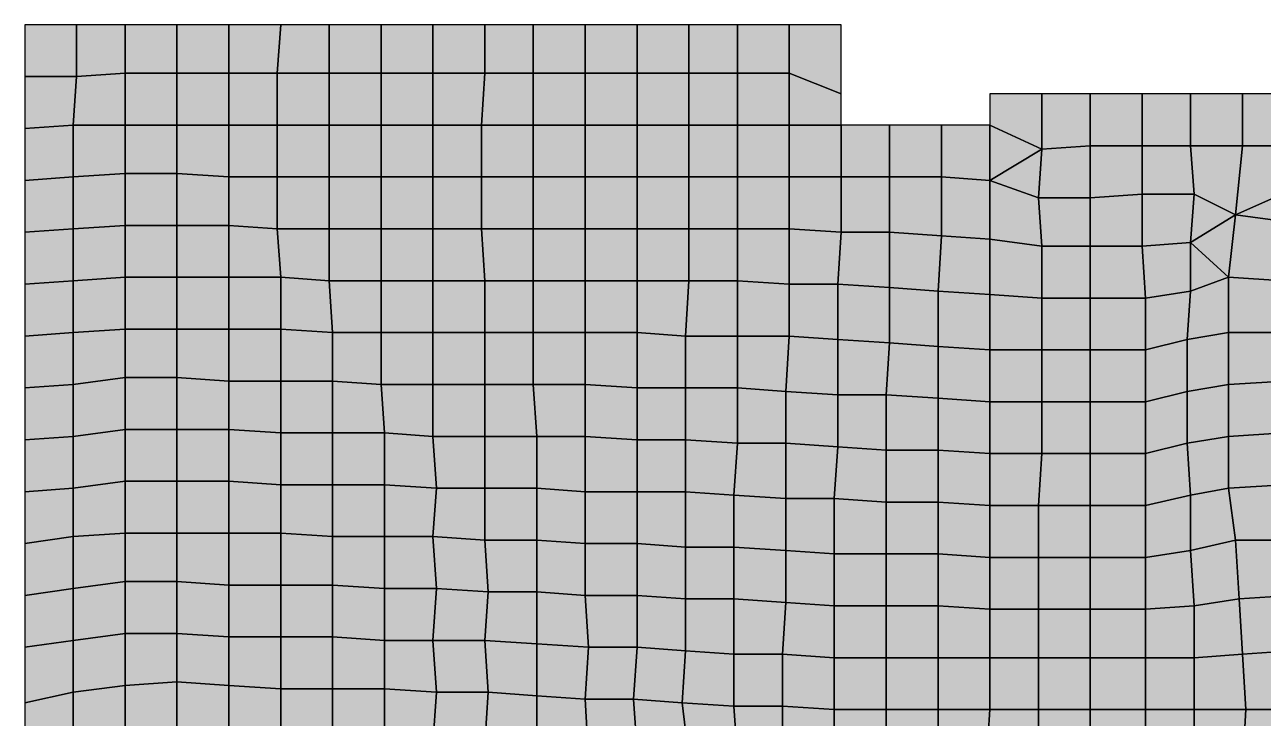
# Model space of a CAD drawing. Header units: metres. Extents: x -7480 to 79269, y -9100 to 45880.
# Drawn here: x -7480 to -320, y 40970 to 44980 of the extents above; entities that cross this region are included whole.
import ezdxf

# ---------------------------------------------------------------- set-up
doc = ezdxf.new("R2010")
doc.units = ezdxf.units.M
doc.layers.add('COLOR_1', color=1, linetype='Continuous')
doc.layers.add('COLOR_181', color=181, linetype='Continuous')

msp = doc.modelspace()

# ---------------------------------------------------------------- hatches: boundary and pattern name
at = {"layer": 'COLOR_1'}
for points in [[(-5720, 44100), (-5420, 44100), (-5420, 44400), (-5720, 44400)], [(-5420, 44100), (-5120, 44100), (-5120, 44400), (-5420, 44400)], [(-5120, 44100), (-4840, 44100), (-4840, 44400), (-5120, 44400)], [(-4840, 44100), (-4540, 44100), (-4540, 44400), (-4840, 44400)], [(-4540, 44100), (-4240, 44100), (-4240, 44400), (-4540, 44400)], [(-4240, 44100), (-3940, 44100), (-3940, 44400), (-4240, 44400)], [(-3940, 44100), (-3640, 44100), (-3640, 44400), (-3940, 44400)], [(-3640, 44100), (-3360, 44100), (-3360, 44400), (-3640, 44400)], [(-3360, 44100), (-3060, 44100), (-3060, 44400), (-3360, 44400)]]:
    msp.add_hatch(color=256, dxfattribs=at).paths.add_polyline_path(points)
at = {"layer": 'COLOR_181'}
for points in [[(-7480, 44680), (-7180, 44680), (-7180, 44980), (-7480, 44980)], [(-7180, 44680), (-6900, 44700), (-6900, 44980), (-7180, 44980)], [(-6900, 44700), (-6600, 44700), (-6600, 44980), (-6900, 44980)], [(-6600, 44700), (-6300, 44700), (-6300, 44980), (-6600, 44980)], [(-6300, 44700), (-6020, 44700), (-6000, 44980), (-6300, 44980)], [(-6020, 44700), (-5720, 44700), (-5720, 44980), (-6000, 44980)], [(-5720, 44700), (-5420, 44700), (-5420, 44980), (-5720, 44980)], [(-5420, 44700), (-5120, 44700), (-5120, 44980), (-5420, 44980)], [(-5120, 44700), (-4820, 44700), (-4820, 44980), (-5120, 44980)], [(-4820, 44700), (-4540, 44700), (-4540, 44980), (-4820, 44980)], [(-4540, 44700), (-4240, 44700), (-4240, 44980), (-4540, 44980)], [(-4240, 44700), (-3940, 44700), (-3940, 44980), (-4240, 44980)], [(-3940, 44700), (-3640, 44700), (-3640, 44980), (-3940, 44980)], [(-3640, 44700), (-3360, 44700), (-3360, 44980), (-3640, 44980)], [(-3360, 44700), (-3060, 44700), (-3060, 44980), (-3360, 44980)], [(-3060, 44700), (-2760, 44580), (-2760, 44980), (-3060, 44980)], [(-7480, 44380), (-7200, 44400), (-7180, 44680), (-7480, 44680)], [(-7200, 44400), (-6900, 44400), (-6900, 44700), (-7180, 44680)], [(-6900, 44400), (-6600, 44400), (-6600, 44700), (-6900, 44700)], [(-6600, 44400), (-6300, 44400), (-6300, 44700), (-6600, 44700)], [(-6300, 44400), (-6020, 44400), (-6020, 44700), (-6300, 44700)], [(-6020, 44400), (-5720, 44400), (-5720, 44700), (-6020, 44700)], [(-5720, 44400), (-5420, 44400), (-5420, 44700), (-5720, 44700)], [(-5420, 44400), (-5120, 44400), (-5120, 44700), (-5420, 44700)], [(-5120, 44400), (-4840, 44400), (-4820, 44700), (-5120, 44700)], [(-4840, 44400), (-4540, 44400), (-4540, 44700), (-4820, 44700)], [(-4540, 44400), (-4240, 44400), (-4240, 44700), (-4540, 44700)], [(-4240, 44400), (-3940, 44400), (-3940, 44700), (-4240, 44700)], [(-3940, 44400), (-3640, 44400), (-3640, 44700), (-3940, 44700)], [(-3640, 44400), (-3360, 44400), (-3360, 44700), (-3640, 44700)], [(-3360, 44400), (-3060, 44400), (-3060, 44700), (-3360, 44700)], [(-3060, 44400), (-2760, 44400), (-2760, 44580), (-3060, 44700)], [(-1900, 44400), (-1600, 44260), (-1600, 44580), (-1900, 44580)], [(-1600, 44260), (-1320, 44280), (-1320, 44580), (-1600, 44580)], [(-1320, 44280), (-1020, 44280), (-1020, 44580), (-1320, 44580)], [(-1020, 44280), (-740, 44280), (-740, 44580), (-1020, 44580)], [(-740, 44280), (-440, 44280), (-440, 44580), (-740, 44580)], [(-440, 44280), (-160, 44280), (-160, 44580), (-440, 44580)], [(-7480, 44080), (-7200, 44100), (-7200, 44400), (-7480, 44380)], [(-7200, 44100), (-6900, 44120), (-6900, 44400), (-7200, 44400)], [(-6900, 44120), (-6600, 44120), (-6600, 44400), (-6900, 44400)], [(-6600, 44120), (-6300, 44100), (-6300, 44400), (-6600, 44400)], [(-6300, 44100), (-6020, 44100), (-6020, 44400), (-6300, 44400)], [(-6020, 44100), (-5720, 44100), (-5720, 44400), (-6020, 44400)], [(-3060, 44100), (-2760, 44100), (-2760, 44400), (-3060, 44400)], [(-2760, 44100), (-2480, 44100), (-2480, 44400), (-2760, 44400)], [(-2480, 44100), (-2180, 44100), (-2180, 44400), (-2480, 44400)], [(-2180, 44100), (-1900, 44080), (-1900, 44400), (-2180, 44400)], [(-1900, 44080), (-1600, 44260), (-1900, 44400)], [(-1900, 44080), (-1620, 43980), (-1600, 44260)], [(-1620, 43980), (-1320, 43980), (-1320, 44280), (-1600, 44260)], [(-1320, 43980), (-1020, 44000), (-1020, 44280), (-1320, 44280)], [(-1020, 44000), (-720, 44000), (-740, 44280), (-1020, 44280)], [(-740, 44280), (-720, 44000), (-480, 43880), (-440, 44280)], [(-480, 43880), (-120, 44040), (-160, 44280), (-440, 44280)], [(-7200, 43800), (-6900, 43820), (-6900, 44120), (-7200, 44100)], [(-6900, 43820), (-6600, 43820), (-6600, 44120), (-6900, 44120)], [(-6600, 43820), (-6300, 43820), (-6300, 44100), (-6600, 44120)], [(-7480, 43780), (-7200, 43800), (-7200, 44100), (-7480, 44080)], [(-6300, 43820), (-6020, 43800), (-6020, 44100), (-6300, 44100)], [(-6020, 43800), (-5720, 43800), (-5720, 44100), (-6020, 44100)], [(-5720, 43800), (-5420, 43800), (-5420, 44100), (-5720, 44100)], [(-5420, 43800), (-5120, 43800), (-5120, 44100), (-5420, 44100)], [(-5120, 43800), (-4840, 43800), (-4840, 44100), (-5120, 44100)], [(-4840, 43800), (-4540, 43800), (-4540, 44100), (-4840, 44100)], [(-4540, 43800), (-4240, 43800), (-4240, 44100), (-4540, 44100)], [(-4240, 43800), (-3940, 43800), (-3940, 44100), (-4240, 44100)], [(-3940, 43800), (-3640, 43800), (-3640, 44100), (-3940, 44100)], [(-3640, 43800), (-3360, 43800), (-3360, 44100), (-3640, 44100)], [(-3360, 43800), (-3060, 43800), (-3060, 44100), (-3360, 44100)], [(-3060, 43800), (-2760, 43780), (-2760, 44100), (-3060, 44100)], [(-2760, 43780), (-2480, 43780), (-2480, 44100), (-2760, 44100)], [(-2480, 43780), (-2180, 43760), (-2180, 44100), (-2480, 44100)], [(-2180, 43760), (-1900, 43740), (-1900, 44080), (-2180, 44100)], [(-1900, 43740), (-1600, 43700), (-1620, 43980), (-1900, 44080)], [(-480, 43880), (-180, 43840), (-120, 44040)], [(-1620, 43980), (-1600, 43700), (-1320, 43700), (-1320, 43980)], [(-1320, 43700), (-1020, 43700), (-1020, 44000), (-1320, 43980)], [(-1020, 43700), (-740, 43720), (-720, 44000), (-1020, 44000)], [(-740, 43720), (-480, 43880), (-720, 44000)], [(-7200, 43500), (-6900, 43520), (-6900, 43820), (-7200, 43800)], [(-6900, 43520), (-6600, 43520), (-6600, 43820), (-6900, 43820)], [(-6600, 43520), (-6300, 43520), (-6300, 43820), (-6600, 43820)], [(-6300, 43520), (-6000, 43520), (-6020, 43800), (-6300, 43820)], [(-740, 43720), (-520, 43520), (-480, 43880)], [(-520, 43520), (-200, 43500), (-180, 43840), (-480, 43880)], [(-7480, 43480), (-7200, 43500), (-7200, 43800), (-7480, 43780)], [(-6020, 43800), (-6000, 43520), (-5720, 43500), (-5720, 43800)], [(-5720, 43500), (-5420, 43500), (-5420, 43800), (-5720, 43800)], [(-5420, 43500), (-5120, 43500), (-5120, 43800), (-5420, 43800)], [(-5120, 43500), (-4820, 43500), (-4840, 43800), (-5120, 43800)], [(-4840, 43800), (-4820, 43500), (-4540, 43500), (-4540, 43800)], [(-4540, 43500), (-4240, 43500), (-4240, 43800), (-4540, 43800)], [(-4240, 43500), (-3940, 43500), (-3940, 43800), (-4240, 43800)], [(-3940, 43500), (-3640, 43500), (-3640, 43800), (-3940, 43800)], [(-3640, 43500), (-3360, 43500), (-3360, 43800), (-3640, 43800)], [(-3360, 43500), (-3060, 43480), (-3060, 43800), (-3360, 43800)], [(-3060, 43480), (-2780, 43480), (-2760, 43780), (-3060, 43800)], [(-2780, 43480), (-2480, 43460), (-2480, 43780), (-2760, 43780)], [(-2480, 43460), (-2200, 43440), (-2180, 43760), (-2480, 43780)], [(-2200, 43440), (-1900, 43420), (-1900, 43740), (-2180, 43760)], [(-1900, 43420), (-1600, 43400), (-1600, 43700), (-1900, 43740)], [(-1600, 43400), (-1320, 43400), (-1320, 43700), (-1600, 43700)], [(-1320, 43400), (-1000, 43400), (-1020, 43700), (-1320, 43700)], [(-1020, 43700), (-1000, 43400), (-740, 43440), (-740, 43720)], [(-740, 43440), (-520, 43520), (-740, 43720)], [(-7480, 43180), (-7200, 43200), (-7200, 43500), (-7480, 43480)], [(-7200, 43200), (-6900, 43220), (-6900, 43520), (-7200, 43500)], [(-6900, 43220), (-6600, 43220), (-6600, 43520), (-6900, 43520)], [(-6600, 43220), (-6300, 43220), (-6300, 43520), (-6600, 43520)], [(-6300, 43220), (-6000, 43220), (-6000, 43520), (-6300, 43520)], [(-6000, 43220), (-5700, 43200), (-5720, 43500), (-6000, 43520)], [(-5720, 43500), (-5700, 43200), (-5420, 43200), (-5420, 43500)], [(-5420, 43200), (-5120, 43200), (-5120, 43500), (-5420, 43500)], [(-5120, 43200), (-4820, 43200), (-4820, 43500), (-5120, 43500)], [(-4820, 43200), (-4540, 43200), (-4540, 43500), (-4820, 43500)], [(-4540, 43200), (-4240, 43200), (-4240, 43500), (-4540, 43500)], [(-4240, 43200), (-3940, 43200), (-3940, 43500), (-4240, 43500)], [(-3940, 43200), (-3660, 43180), (-3640, 43500), (-3940, 43500)], [(-3660, 43180), (-3360, 43180), (-3360, 43500), (-3640, 43500)], [(-3360, 43180), (-3060, 43180), (-3060, 43480), (-3360, 43500)], [(-3060, 43180), (-2780, 43160), (-2780, 43480), (-3060, 43480)], [(-2780, 43160), (-2480, 43140), (-2480, 43460), (-2780, 43480)], [(-760, 43160), (-520, 43200), (-520, 43520), (-740, 43440)], [(-520, 43200), (-200, 43200), (-200, 43500), (-520, 43520)], [(-2480, 43140), (-2200, 43120), (-2200, 43440), (-2480, 43460)], [(-2200, 43120), (-1900, 43100), (-1900, 43420), (-2200, 43440)], [(-1900, 43100), (-1600, 43100), (-1600, 43400), (-1900, 43420)], [(-1600, 43100), (-1320, 43100), (-1320, 43400), (-1600, 43400)], [(-1320, 43100), (-1000, 43100), (-1000, 43400), (-1320, 43400)], [(-1000, 43100), (-760, 43160), (-740, 43440), (-1000, 43400)], [(-7480, 42880), (-7200, 42900), (-7200, 43200), (-7480, 43180)], [(-7200, 42900), (-6900, 42940), (-6900, 43220), (-7200, 43200)], [(-6900, 42940), (-6600, 42940), (-6600, 43220), (-6900, 43220)], [(-6600, 42940), (-6300, 42920), (-6300, 43220), (-6600, 43220)], [(-6300, 42920), (-6000, 42920), (-6000, 43220), (-6300, 43220)], [(-6000, 42920), (-5700, 42920), (-5700, 43200), (-6000, 43220)], [(-5700, 42920), (-5420, 42900), (-5420, 43200), (-5700, 43200)], [(-5420, 42900), (-5120, 42900), (-5120, 43200), (-5420, 43200)], [(-5120, 42900), (-4820, 42900), (-4820, 43200), (-5120, 43200)], [(-4820, 42900), (-4540, 42900), (-4540, 43200), (-4820, 43200)], [(-4540, 42900), (-4240, 42900), (-4240, 43200), (-4540, 43200)], [(-4240, 42900), (-3940, 42880), (-3940, 43200), (-4240, 43200)], [(-3940, 42880), (-3660, 42880), (-3660, 43180), (-3940, 43200)], [(-3660, 42880), (-3360, 42880), (-3360, 43180), (-3660, 43180)], [(-3360, 42880), (-3080, 42860), (-3060, 43180), (-3360, 43180)], [(-3080, 42860), (-2780, 42840), (-2780, 43160), (-3060, 43180)], [(-760, 42860), (-520, 42900), (-520, 43200), (-760, 43160)], [(-520, 42900), (-200, 42920), (-200, 43200), (-520, 43200)], [(-2780, 42840), (-2500, 42840), (-2480, 43140), (-2780, 43160)], [(-2500, 42840), (-2200, 42820), (-2200, 43120), (-2480, 43140)], [(-2200, 42820), (-1900, 42800), (-1900, 43100), (-2200, 43120)], [(-1000, 42800), (-760, 42860), (-760, 43160), (-1000, 43100)], [(-1900, 42800), (-1600, 42800), (-1600, 43100), (-1900, 43100)], [(-1600, 42800), (-1320, 42800), (-1320, 43100), (-1600, 43100)], [(-1320, 42800), (-1000, 42800), (-1000, 43100), (-1320, 43100)], [(-7480, 42580), (-7200, 42600), (-7200, 42900), (-7480, 42880)], [(-7200, 42600), (-6900, 42640), (-6900, 42940), (-7200, 42900)], [(-6900, 42640), (-6600, 42640), (-6600, 42940), (-6900, 42940)], [(-6600, 42640), (-6300, 42640), (-6300, 42920), (-6600, 42940)], [(-6300, 42640), (-6000, 42620), (-6000, 42920), (-6300, 42920)], [(-6000, 42620), (-5700, 42620), (-5700, 42920), (-6000, 42920)], [(-5700, 42620), (-5400, 42620), (-5420, 42900), (-5700, 42920)], [(-5420, 42900), (-5400, 42620), (-5120, 42600), (-5120, 42900)], [(-5120, 42600), (-4820, 42600), (-4820, 42900), (-5120, 42900)], [(-4820, 42600), (-4520, 42600), (-4540, 42900), (-4820, 42900)], [(-4540, 42900), (-4520, 42600), (-4240, 42600), (-4240, 42900)], [(-4240, 42600), (-3940, 42580), (-3940, 42880), (-4240, 42900)], [(-760, 42560), (-520, 42600), (-520, 42900), (-760, 42860)], [(-520, 42600), (-200, 42620), (-200, 42920), (-520, 42900)], [(-3940, 42580), (-3660, 42580), (-3660, 42880), (-3940, 42880)], [(-3660, 42580), (-3360, 42560), (-3360, 42880), (-3660, 42880)], [(-3360, 42560), (-3080, 42560), (-3080, 42860), (-3360, 42880)], [(-3080, 42560), (-2780, 42540), (-2780, 42840), (-3080, 42860)], [(-2780, 42540), (-2500, 42520), (-2500, 42840), (-2780, 42840)], [(-2500, 42520), (-2200, 42520), (-2200, 42820), (-2500, 42840)], [(-2200, 42520), (-1900, 42500), (-1900, 42800), (-2200, 42820)], [(-1000, 42500), (-760, 42560), (-760, 42860), (-1000, 42800)], [(-1900, 42500), (-1600, 42500), (-1600, 42800), (-1900, 42800)], [(-1600, 42500), (-1320, 42500), (-1320, 42800), (-1600, 42800)], [(-1320, 42500), (-1000, 42500), (-1000, 42800), (-1320, 42800)], [(-7200, 42300), (-6900, 42340), (-6900, 42640), (-7200, 42600)], [(-6900, 42340), (-6600, 42340), (-6600, 42640), (-6900, 42640)], [(-6600, 42340), (-6300, 42340), (-6300, 42640), (-6600, 42640)], [(-6300, 42340), (-6000, 42320), (-6000, 42620), (-6300, 42640)], [(-6000, 42320), (-5700, 42320), (-5700, 42620), (-6000, 42620)], [(-5700, 42320), (-5400, 42320), (-5400, 42620), (-5700, 42620)], [(-5400, 42320), (-5100, 42300), (-5120, 42600), (-5400, 42620)], [(-520, 42300), (-200, 42320), (-200, 42620), (-520, 42600)], [(-7480, 42280), (-7200, 42300), (-7200, 42600), (-7480, 42580)], [(-5120, 42600), (-5100, 42300), (-4820, 42300), (-4820, 42600)], [(-4820, 42300), (-4520, 42300), (-4520, 42600), (-4820, 42600)], [(-4520, 42300), (-4240, 42280), (-4240, 42600), (-4520, 42600)], [(-4240, 42280), (-3940, 42280), (-3940, 42580), (-4240, 42600)], [(-3940, 42280), (-3660, 42280), (-3660, 42580), (-3940, 42580)], [(-3660, 42280), (-3380, 42260), (-3360, 42560), (-3660, 42580)], [(-3380, 42260), (-3080, 42240), (-3080, 42560), (-3360, 42560)], [(-3080, 42240), (-2800, 42240), (-2780, 42540), (-3080, 42560)], [(-2800, 42240), (-2500, 42220), (-2500, 42520), (-2780, 42540)], [(-1000, 42200), (-740, 42260), (-760, 42560), (-1000, 42500)], [(-760, 42560), (-740, 42260), (-520, 42300), (-520, 42600)], [(-2500, 42220), (-2200, 42220), (-2200, 42520), (-2500, 42520)], [(-2200, 42220), (-1900, 42200), (-1900, 42500), (-2200, 42520)], [(-1900, 42200), (-1620, 42200), (-1600, 42500), (-1900, 42500)], [(-1620, 42200), (-1320, 42200), (-1320, 42500), (-1600, 42500)], [(-1320, 42200), (-1000, 42200), (-1000, 42500), (-1320, 42500)], [(-7200, 42020), (-6900, 42040), (-6900, 42340), (-7200, 42300)], [(-6900, 42040), (-6600, 42040), (-6600, 42340), (-6900, 42340)], [(-6600, 42040), (-6300, 42040), (-6300, 42340), (-6600, 42340)], [(-6300, 42040), (-6000, 42040), (-6000, 42320), (-6300, 42340)], [(-6000, 42040), (-5700, 42020), (-5700, 42320), (-6000, 42320)], [(-5700, 42020), (-5400, 42020), (-5400, 42320), (-5700, 42320)], [(-5400, 42020), (-5120, 42020), (-5100, 42300), (-5400, 42320)], [(-520, 42300), (-480, 42000), (-180, 42000), (-200, 42320)], [(-7480, 41980), (-7200, 42020), (-7200, 42300), (-7480, 42280)], [(-5120, 42020), (-4820, 42000), (-4820, 42300), (-5100, 42300)], [(-4820, 42000), (-4520, 42000), (-4520, 42300), (-4820, 42300)], [(-4520, 42000), (-4240, 41980), (-4240, 42280), (-4520, 42300)], [(-4240, 41980), (-3940, 41980), (-3940, 42280), (-4240, 42280)], [(-3940, 41980), (-3660, 41960), (-3660, 42280), (-3940, 42280)], [(-3660, 41960), (-3380, 41960), (-3380, 42260), (-3660, 42280)], [(-3380, 41960), (-3080, 41940), (-3080, 42240), (-3380, 42260)], [(-1000, 41900), (-740, 41940), (-740, 42260), (-1000, 42200)], [(-740, 41940), (-480, 42000), (-520, 42300), (-740, 42260)], [(-3080, 41940), (-2800, 41920), (-2800, 42240), (-3080, 42240)], [(-2800, 41920), (-2500, 41920), (-2500, 42220), (-2800, 42240)], [(-2500, 41920), (-2200, 41920), (-2200, 42220), (-2500, 42220)], [(-2200, 41920), (-1900, 41900), (-1900, 42200), (-2200, 42220)], [(-1900, 41900), (-1620, 41900), (-1620, 42200), (-1900, 42200)], [(-1620, 41900), (-1320, 41900), (-1320, 42200), (-1620, 42200)], [(-1320, 41900), (-1000, 41900), (-1000, 42200), (-1320, 42200)], [(-7200, 41720), (-6900, 41760), (-6900, 42040), (-7200, 42020)], [(-6900, 41760), (-6600, 41760), (-6600, 42040), (-6900, 42040)], [(-6600, 41760), (-6300, 41740), (-6300, 42040), (-6600, 42040)], [(-6300, 41740), (-6000, 41740), (-6000, 42040), (-6300, 42040)], [(-6000, 41740), (-5700, 41740), (-5700, 42020), (-6000, 42040)], [(-7480, 41680), (-7200, 41720), (-7200, 42020), (-7480, 41980)], [(-5700, 41740), (-5400, 41720), (-5400, 42020), (-5700, 42020)], [(-5400, 41720), (-5100, 41720), (-5120, 42020), (-5400, 42020)], [(-5120, 42020), (-5100, 41720), (-4800, 41700), (-4820, 42000)], [(-4820, 42000), (-4800, 41700), (-4520, 41700), (-4520, 42000)], [(-4520, 41700), (-4240, 41680), (-4240, 41980), (-4520, 42000)], [(-4240, 41680), (-3940, 41680), (-3940, 41980), (-4240, 41980)], [(-3940, 41680), (-3660, 41660), (-3660, 41960), (-3940, 41980)], [(-3660, 41660), (-3380, 41660), (-3380, 41960), (-3660, 41960)], [(-3380, 41660), (-3080, 41640), (-3080, 41940), (-3380, 41960)], [(-740, 41940), (-720, 41620), (-460, 41660), (-480, 42000)], [(-480, 42000), (-460, 41660), (-160, 41680), (-180, 42000)], [(-3080, 41640), (-2800, 41620), (-2800, 41920), (-3080, 41940)], [(-2800, 41620), (-2500, 41620), (-2500, 41920), (-2800, 41920)], [(-2500, 41620), (-2200, 41620), (-2200, 41920), (-2500, 41920)], [(-2200, 41620), (-1900, 41600), (-1900, 41900), (-2200, 41920)], [(-1900, 41600), (-1620, 41600), (-1620, 41900), (-1900, 41900)], [(-1620, 41600), (-1320, 41600), (-1320, 41900), (-1620, 41900)], [(-1320, 41600), (-1000, 41600), (-1000, 41900), (-1320, 41900)], [(-1000, 41600), (-720, 41620), (-740, 41940), (-1000, 41900)], [(-7200, 41420), (-6900, 41460), (-6900, 41760), (-7200, 41720)], [(-6900, 41460), (-6600, 41460), (-6600, 41760), (-6900, 41760)], [(-6600, 41460), (-6300, 41440), (-6300, 41740), (-6600, 41760)], [(-7480, 41380), (-7200, 41420), (-7200, 41720), (-7480, 41680)], [(-6300, 41440), (-6000, 41440), (-6000, 41740), (-6300, 41740)], [(-6000, 41440), (-5700, 41440), (-5700, 41740), (-6000, 41740)], [(-5700, 41440), (-5400, 41420), (-5400, 41720), (-5700, 41740)], [(-5400, 41420), (-5120, 41420), (-5100, 41720), (-5400, 41720)], [(-5120, 41420), (-4820, 41420), (-4800, 41700), (-5100, 41720)], [(-4820, 41420), (-4520, 41400), (-4520, 41700), (-4800, 41700)], [(-4520, 41400), (-4220, 41380), (-4240, 41680), (-4520, 41700)], [(-4240, 41680), (-4220, 41380), (-3940, 41380), (-3940, 41680)], [(-3940, 41380), (-3660, 41360), (-3660, 41660), (-3940, 41680)], [(-460, 41660), (-440, 41340), (-160, 41360), (-160, 41680)], [(-3660, 41360), (-3380, 41340), (-3380, 41660), (-3660, 41660)], [(-3380, 41340), (-3100, 41340), (-3080, 41640), (-3380, 41660)], [(-3100, 41340), (-2800, 41320), (-2800, 41620), (-3080, 41640)], [(-2800, 41320), (-2500, 41320), (-2500, 41620), (-2800, 41620)], [(-2500, 41320), (-2200, 41320), (-2200, 41620), (-2500, 41620)], [(-2200, 41320), (-1900, 41320), (-1900, 41600), (-2200, 41620)], [(-1900, 41320), (-1620, 41320), (-1620, 41600), (-1900, 41600)], [(-1620, 41320), (-1320, 41320), (-1320, 41600), (-1620, 41600)], [(-1320, 41320), (-1000, 41320), (-1000, 41600), (-1320, 41600)], [(-1000, 41320), (-720, 41320), (-720, 41620), (-1000, 41600)], [(-720, 41320), (-440, 41340), (-460, 41660), (-720, 41620)], [(-7200, 41120), (-6900, 41160), (-6900, 41460), (-7200, 41420)], [(-6900, 41160), (-6600, 41180), (-6600, 41460), (-6900, 41460)], [(-6600, 41180), (-6300, 41160), (-6300, 41440), (-6600, 41460)], [(-7480, 41060), (-7200, 41120), (-7200, 41420), (-7480, 41380)], [(-6300, 41160), (-6000, 41140), (-6000, 41440), (-6300, 41440)], [(-6000, 41140), (-5700, 41140), (-5700, 41440), (-6000, 41440)], [(-5700, 41140), (-5400, 41140), (-5400, 41420), (-5700, 41440)], [(-5400, 41140), (-5100, 41120), (-5120, 41420), (-5400, 41420)], [(-5120, 41420), (-5100, 41120), (-4800, 41120), (-4820, 41420)], [(-4820, 41420), (-4800, 41120), (-4520, 41100), (-4520, 41400)], [(-4520, 41100), (-4240, 41080), (-4220, 41380), (-4520, 41400)], [(-4240, 41080), (-3960, 41080), (-3940, 41380), (-4220, 41380)], [(-3960, 41080), (-3680, 41060), (-3660, 41360), (-3940, 41380)], [(-3680, 41060), (-3380, 41040), (-3380, 41340), (-3660, 41360)], [(-3380, 41040), (-3100, 41040), (-3100, 41340), (-3380, 41340)], [(-3100, 41040), (-2800, 41020), (-2800, 41320), (-3100, 41340)], [(-2800, 41020), (-2500, 41020), (-2500, 41320), (-2800, 41320)], [(-2500, 41020), (-2200, 41020), (-2200, 41320), (-2500, 41320)], [(-2200, 41020), (-1900, 41020), (-1900, 41320), (-2200, 41320)], [(-1900, 41020), (-1620, 41020), (-1620, 41320), (-1900, 41320)], [(-1620, 41020), (-1320, 41020), (-1320, 41320), (-1620, 41320)], [(-1320, 41020), (-1000, 41020), (-1000, 41320), (-1320, 41320)], [(-1000, 41020), (-720, 41020), (-720, 41320), (-1000, 41320)], [(-720, 41020), (-420, 41020), (-440, 41340), (-720, 41320)], [(-440, 41340), (-420, 41020), (-140, 41020), (-160, 41360)], [(-6900, 40860), (-6600, 40880), (-6600, 41180), (-6900, 41160)], [(-6600, 40880), (-6300, 40920), (-6300, 41160), (-6600, 41180)], [(-7480, 40760), (-7200, 40820), (-7200, 41120), (-7480, 41060)], [(-7200, 40820), (-6900, 40860), (-6900, 41160), (-7200, 41120)], [(-6300, 40920), (-6000, 40840), (-6000, 41140), (-6300, 41160)], [(-6000, 40840), (-5700, 40840), (-5700, 41140), (-6000, 41140)], [(-5700, 40840), (-5400, 40840), (-5400, 41140), (-5700, 41140)], [(-5400, 40840), (-5120, 40820), (-5100, 41120), (-5400, 41140)], [(-5120, 40820), (-4820, 40820), (-4800, 41120), (-5100, 41120)], [(-4820, 40820), (-4520, 40800), (-4520, 41100), (-4800, 41120)], [(-4520, 40800), (-4220, 40740), (-4240, 41080), (-4520, 41100)], [(-4240, 41080), (-4220, 40740), (-3940, 40780), (-3960, 41080)], [(-3960, 41080), (-3940, 40780), (-3640, 40740), (-3680, 41060)], [(-3680, 41060), (-3640, 40740), (-3360, 40740), (-3380, 41040)], [(-3380, 41040), (-3360, 40740), (-3100, 40740), (-3100, 41040)], [(-3100, 40740), (-2800, 40720), (-2800, 41020), (-3100, 41040)], [(-2800, 40720), (-2500, 40720), (-2500, 41020), (-2800, 41020)], [(-2500, 40720), (-2200, 40720), (-2200, 41020), (-2500, 41020)], [(-2200, 40720), (-1920, 40720), (-1900, 41020), (-2200, 41020)], [(-1920, 40720), (-1620, 40720), (-1620, 41020), (-1900, 41020)], [(-1620, 40720), (-1320, 40720), (-1320, 41020), (-1620, 41020)], [(-1320, 40720), (-1000, 40720), (-1000, 41020), (-1320, 41020)], [(-1000, 40720), (-720, 40720), (-720, 41020), (-1000, 41020)], [(-720, 40720), (-440, 40680), (-420, 41020), (-720, 41020)], [(-440, 40680), (-160, 40640), (-140, 41020), (-420, 41020)]]:
    msp.add_hatch(color=256, dxfattribs=at).paths.add_polyline_path(points)

# ---------------------------------------------------------------- linework, layer by layer
at = {"layer": 'COLOR_1'}
for points in [[(-5720, 44100), (-5420, 44100), (-5420, 44400), (-5720, 44400)], [(-5420, 44100), (-5120, 44100), (-5120, 44400), (-5420, 44400)], [(-5120, 44100), (-4840, 44100), (-4840, 44400), (-5120, 44400)], [(-4840, 44100), (-4540, 44100), (-4540, 44400), (-4840, 44400)], [(-4540, 44100), (-4240, 44100), (-4240, 44400), (-4540, 44400)], [(-4240, 44100), (-3940, 44100), (-3940, 44400), (-4240, 44400)], [(-3940, 44100), (-3640, 44100), (-3640, 44400), (-3940, 44400)], [(-3640, 44100), (-3360, 44100), (-3360, 44400), (-3640, 44400)], [(-3360, 44100), (-3060, 44100), (-3060, 44400), (-3360, 44400)]]:
    msp.add_lwpolyline(points, close=True, dxfattribs=at)
at = {"layer": 'COLOR_181'}
for points in [[(-7480, 44680), (-7180, 44680), (-7180, 44980), (-7480, 44980)], [(-7180, 44680), (-6900, 44700), (-6900, 44980), (-7180, 44980)], [(-6900, 44700), (-6600, 44700), (-6600, 44980), (-6900, 44980)], [(-6600, 44700), (-6300, 44700), (-6300, 44980), (-6600, 44980)], [(-6300, 44700), (-6020, 44700), (-6000, 44980), (-6300, 44980)], [(-6020, 44700), (-5720, 44700), (-5720, 44980), (-6000, 44980)], [(-5720, 44700), (-5420, 44700), (-5420, 44980), (-5720, 44980)], [(-5420, 44700), (-5120, 44700), (-5120, 44980), (-5420, 44980)], [(-5120, 44700), (-4820, 44700), (-4820, 44980), (-5120, 44980)], [(-4820, 44700), (-4540, 44700), (-4540, 44980), (-4820, 44980)], [(-4540, 44700), (-4240, 44700), (-4240, 44980), (-4540, 44980)], [(-4240, 44700), (-3940, 44700), (-3940, 44980), (-4240, 44980)], [(-3940, 44700), (-3640, 44700), (-3640, 44980), (-3940, 44980)], [(-3640, 44700), (-3360, 44700), (-3360, 44980), (-3640, 44980)], [(-3360, 44700), (-3060, 44700), (-3060, 44980), (-3360, 44980)], [(-3060, 44700), (-2760, 44580), (-2760, 44980), (-3060, 44980)], [(-7480, 44380), (-7200, 44400), (-7180, 44680), (-7480, 44680)], [(-7200, 44400), (-6900, 44400), (-6900, 44700), (-7180, 44680)], [(-6900, 44400), (-6600, 44400), (-6600, 44700), (-6900, 44700)], [(-6600, 44400), (-6300, 44400), (-6300, 44700), (-6600, 44700)], [(-6300, 44400), (-6020, 44400), (-6020, 44700), (-6300, 44700)], [(-6020, 44400), (-5720, 44400), (-5720, 44700), (-6020, 44700)], [(-5720, 44400), (-5420, 44400), (-5420, 44700), (-5720, 44700)], [(-5420, 44400), (-5120, 44400), (-5120, 44700), (-5420, 44700)], [(-5120, 44400), (-4840, 44400), (-4820, 44700), (-5120, 44700)], [(-4840, 44400), (-4540, 44400), (-4540, 44700), (-4820, 44700)], [(-4540, 44400), (-4240, 44400), (-4240, 44700), (-4540, 44700)], [(-4240, 44400), (-3940, 44400), (-3940, 44700), (-4240, 44700)], [(-3940, 44400), (-3640, 44400), (-3640, 44700), (-3940, 44700)], [(-3640, 44400), (-3360, 44400), (-3360, 44700), (-3640, 44700)], [(-3360, 44400), (-3060, 44400), (-3060, 44700), (-3360, 44700)], [(-3060, 44400), (-2760, 44400), (-2760, 44580), (-3060, 44700)], [(-1900, 44400), (-1600, 44260), (-1600, 44580), (-1900, 44580)], [(-1600, 44260), (-1320, 44280), (-1320, 44580), (-1600, 44580)], [(-1320, 44280), (-1020, 44280), (-1020, 44580), (-1320, 44580)], [(-1020, 44280), (-740, 44280), (-740, 44580), (-1020, 44580)], [(-740, 44280), (-440, 44280), (-440, 44580), (-740, 44580)], [(-440, 44280), (-160, 44280), (-160, 44580), (-440, 44580)], [(-7480, 44080), (-7200, 44100), (-7200, 44400), (-7480, 44380)], [(-7200, 44100), (-6900, 44120), (-6900, 44400), (-7200, 44400)], [(-6900, 44120), (-6600, 44120), (-6600, 44400), (-6900, 44400)], [(-6600, 44120), (-6300, 44100), (-6300, 44400), (-6600, 44400)], [(-6300, 44100), (-6020, 44100), (-6020, 44400), (-6300, 44400)], [(-6020, 44100), (-5720, 44100), (-5720, 44400), (-6020, 44400)], [(-3060, 44100), (-2760, 44100), (-2760, 44400), (-3060, 44400)], [(-2760, 44100), (-2480, 44100), (-2480, 44400), (-2760, 44400)], [(-2480, 44100), (-2180, 44100), (-2180, 44400), (-2480, 44400)], [(-2180, 44100), (-1900, 44080), (-1900, 44400), (-2180, 44400)], [(-1900, 44080), (-1600, 44260), (-1900, 44400)], [(-1900, 44080), (-1620, 43980), (-1600, 44260)], [(-1620, 43980), (-1320, 43980), (-1320, 44280), (-1600, 44260)], [(-1320, 43980), (-1020, 44000), (-1020, 44280), (-1320, 44280)], [(-1020, 44000), (-720, 44000), (-740, 44280), (-1020, 44280)], [(-740, 44280), (-720, 44000), (-480, 43880), (-440, 44280)], [(-480, 43880), (-120, 44040), (-160, 44280), (-440, 44280)], [(-7200, 43800), (-6900, 43820), (-6900, 44120), (-7200, 44100)], [(-6900, 43820), (-6600, 43820), (-6600, 44120), (-6900, 44120)], [(-6600, 43820), (-6300, 43820), (-6300, 44100), (-6600, 44120)], [(-7480, 43780), (-7200, 43800), (-7200, 44100), (-7480, 44080)], [(-6300, 43820), (-6020, 43800), (-6020, 44100), (-6300, 44100)], [(-6020, 43800), (-5720, 43800), (-5720, 44100), (-6020, 44100)], [(-5720, 43800), (-5420, 43800), (-5420, 44100), (-5720, 44100)], [(-5420, 43800), (-5120, 43800), (-5120, 44100), (-5420, 44100)], [(-5120, 43800), (-4840, 43800), (-4840, 44100), (-5120, 44100)], [(-4840, 43800), (-4540, 43800), (-4540, 44100), (-4840, 44100)], [(-4540, 43800), (-4240, 43800), (-4240, 44100), (-4540, 44100)], [(-4240, 43800), (-3940, 43800), (-3940, 44100), (-4240, 44100)], [(-3940, 43800), (-3640, 43800), (-3640, 44100), (-3940, 44100)], [(-3640, 43800), (-3360, 43800), (-3360, 44100), (-3640, 44100)], [(-3360, 43800), (-3060, 43800), (-3060, 44100), (-3360, 44100)], [(-3060, 43800), (-2760, 43780), (-2760, 44100), (-3060, 44100)], [(-2760, 43780), (-2480, 43780), (-2480, 44100), (-2760, 44100)], [(-2480, 43780), (-2180, 43760), (-2180, 44100), (-2480, 44100)], [(-2180, 43760), (-1900, 43740), (-1900, 44080), (-2180, 44100)], [(-1900, 43740), (-1600, 43700), (-1620, 43980), (-1900, 44080)], [(-480, 43880), (-180, 43840), (-120, 44040)], [(-1620, 43980), (-1600, 43700), (-1320, 43700), (-1320, 43980)], [(-1320, 43700), (-1020, 43700), (-1020, 44000), (-1320, 43980)], [(-1020, 43700), (-740, 43720), (-720, 44000), (-1020, 44000)], [(-740, 43720), (-480, 43880), (-720, 44000)], [(-7200, 43500), (-6900, 43520), (-6900, 43820), (-7200, 43800)], [(-6900, 43520), (-6600, 43520), (-6600, 43820), (-6900, 43820)], [(-6600, 43520), (-6300, 43520), (-6300, 43820), (-6600, 43820)], [(-6300, 43520), (-6000, 43520), (-6020, 43800), (-6300, 43820)], [(-740, 43720), (-520, 43520), (-480, 43880)], [(-520, 43520), (-200, 43500), (-180, 43840), (-480, 43880)], [(-7480, 43480), (-7200, 43500), (-7200, 43800), (-7480, 43780)], [(-6020, 43800), (-6000, 43520), (-5720, 43500), (-5720, 43800)], [(-5720, 43500), (-5420, 43500), (-5420, 43800), (-5720, 43800)], [(-5420, 43500), (-5120, 43500), (-5120, 43800), (-5420, 43800)], [(-5120, 43500), (-4820, 43500), (-4840, 43800), (-5120, 43800)], [(-4840, 43800), (-4820, 43500), (-4540, 43500), (-4540, 43800)], [(-4540, 43500), (-4240, 43500), (-4240, 43800), (-4540, 43800)], [(-4240, 43500), (-3940, 43500), (-3940, 43800), (-4240, 43800)], [(-3940, 43500), (-3640, 43500), (-3640, 43800), (-3940, 43800)], [(-3640, 43500), (-3360, 43500), (-3360, 43800), (-3640, 43800)], [(-3360, 43500), (-3060, 43480), (-3060, 43800), (-3360, 43800)], [(-3060, 43480), (-2780, 43480), (-2760, 43780), (-3060, 43800)], [(-2780, 43480), (-2480, 43460), (-2480, 43780), (-2760, 43780)], [(-2480, 43460), (-2200, 43440), (-2180, 43760), (-2480, 43780)], [(-2200, 43440), (-1900, 43420), (-1900, 43740), (-2180, 43760)], [(-1900, 43420), (-1600, 43400), (-1600, 43700), (-1900, 43740)], [(-1600, 43400), (-1320, 43400), (-1320, 43700), (-1600, 43700)], [(-1320, 43400), (-1000, 43400), (-1020, 43700), (-1320, 43700)], [(-1020, 43700), (-1000, 43400), (-740, 43440), (-740, 43720)], [(-740, 43440), (-520, 43520), (-740, 43720)], [(-7480, 43180), (-7200, 43200), (-7200, 43500), (-7480, 43480)], [(-7200, 43200), (-6900, 43220), (-6900, 43520), (-7200, 43500)], [(-6900, 43220), (-6600, 43220), (-6600, 43520), (-6900, 43520)], [(-6600, 43220), (-6300, 43220), (-6300, 43520), (-6600, 43520)], [(-6300, 43220), (-6000, 43220), (-6000, 43520), (-6300, 43520)], [(-6000, 43220), (-5700, 43200), (-5720, 43500), (-6000, 43520)], [(-5720, 43500), (-5700, 43200), (-5420, 43200), (-5420, 43500)], [(-5420, 43200), (-5120, 43200), (-5120, 43500), (-5420, 43500)], [(-5120, 43200), (-4820, 43200), (-4820, 43500), (-5120, 43500)], [(-4820, 43200), (-4540, 43200), (-4540, 43500), (-4820, 43500)], [(-4540, 43200), (-4240, 43200), (-4240, 43500), (-4540, 43500)], [(-4240, 43200), (-3940, 43200), (-3940, 43500), (-4240, 43500)], [(-3940, 43200), (-3660, 43180), (-3640, 43500), (-3940, 43500)], [(-3660, 43180), (-3360, 43180), (-3360, 43500), (-3640, 43500)], [(-3360, 43180), (-3060, 43180), (-3060, 43480), (-3360, 43500)], [(-3060, 43180), (-2780, 43160), (-2780, 43480), (-3060, 43480)], [(-2780, 43160), (-2480, 43140), (-2480, 43460), (-2780, 43480)], [(-760, 43160), (-520, 43200), (-520, 43520), (-740, 43440)], [(-520, 43200), (-200, 43200), (-200, 43500), (-520, 43520)], [(-2480, 43140), (-2200, 43120), (-2200, 43440), (-2480, 43460)], [(-2200, 43120), (-1900, 43100), (-1900, 43420), (-2200, 43440)], [(-1900, 43100), (-1600, 43100), (-1600, 43400), (-1900, 43420)], [(-1600, 43100), (-1320, 43100), (-1320, 43400), (-1600, 43400)], [(-1320, 43100), (-1000, 43100), (-1000, 43400), (-1320, 43400)], [(-1000, 43100), (-760, 43160), (-740, 43440), (-1000, 43400)], [(-7480, 42880), (-7200, 42900), (-7200, 43200), (-7480, 43180)], [(-7200, 42900), (-6900, 42940), (-6900, 43220), (-7200, 43200)], [(-6900, 42940), (-6600, 42940), (-6600, 43220), (-6900, 43220)], [(-6600, 42940), (-6300, 42920), (-6300, 43220), (-6600, 43220)], [(-6300, 42920), (-6000, 42920), (-6000, 43220), (-6300, 43220)], [(-6000, 42920), (-5700, 42920), (-5700, 43200), (-6000, 43220)], [(-5700, 42920), (-5420, 42900), (-5420, 43200), (-5700, 43200)], [(-5420, 42900), (-5120, 42900), (-5120, 43200), (-5420, 43200)], [(-5120, 42900), (-4820, 42900), (-4820, 43200), (-5120, 43200)], [(-4820, 42900), (-4540, 42900), (-4540, 43200), (-4820, 43200)], [(-4540, 42900), (-4240, 42900), (-4240, 43200), (-4540, 43200)], [(-4240, 42900), (-3940, 42880), (-3940, 43200), (-4240, 43200)], [(-3940, 42880), (-3660, 42880), (-3660, 43180), (-3940, 43200)], [(-3660, 42880), (-3360, 42880), (-3360, 43180), (-3660, 43180)], [(-3360, 42880), (-3080, 42860), (-3060, 43180), (-3360, 43180)], [(-3080, 42860), (-2780, 42840), (-2780, 43160), (-3060, 43180)], [(-760, 42860), (-520, 42900), (-520, 43200), (-760, 43160)], [(-520, 42900), (-200, 42920), (-200, 43200), (-520, 43200)], [(-2780, 42840), (-2500, 42840), (-2480, 43140), (-2780, 43160)], [(-2500, 42840), (-2200, 42820), (-2200, 43120), (-2480, 43140)], [(-2200, 42820), (-1900, 42800), (-1900, 43100), (-2200, 43120)], [(-1000, 42800), (-760, 42860), (-760, 43160), (-1000, 43100)], [(-1900, 42800), (-1600, 42800), (-1600, 43100), (-1900, 43100)], [(-1600, 42800), (-1320, 42800), (-1320, 43100), (-1600, 43100)], [(-1320, 42800), (-1000, 42800), (-1000, 43100), (-1320, 43100)], [(-7480, 42580), (-7200, 42600), (-7200, 42900), (-7480, 42880)], [(-7200, 42600), (-6900, 42640), (-6900, 42940), (-7200, 42900)], [(-6900, 42640), (-6600, 42640), (-6600, 42940), (-6900, 42940)], [(-6600, 42640), (-6300, 42640), (-6300, 42920), (-6600, 42940)], [(-6300, 42640), (-6000, 42620), (-6000, 42920), (-6300, 42920)], [(-6000, 42620), (-5700, 42620), (-5700, 42920), (-6000, 42920)], [(-5700, 42620), (-5400, 42620), (-5420, 42900), (-5700, 42920)], [(-5420, 42900), (-5400, 42620), (-5120, 42600), (-5120, 42900)], [(-5120, 42600), (-4820, 42600), (-4820, 42900), (-5120, 42900)], [(-4820, 42600), (-4520, 42600), (-4540, 42900), (-4820, 42900)], [(-4540, 42900), (-4520, 42600), (-4240, 42600), (-4240, 42900)], [(-4240, 42600), (-3940, 42580), (-3940, 42880), (-4240, 42900)], [(-760, 42560), (-520, 42600), (-520, 42900), (-760, 42860)], [(-520, 42600), (-200, 42620), (-200, 42920), (-520, 42900)], [(-3940, 42580), (-3660, 42580), (-3660, 42880), (-3940, 42880)], [(-3660, 42580), (-3360, 42560), (-3360, 42880), (-3660, 42880)], [(-3360, 42560), (-3080, 42560), (-3080, 42860), (-3360, 42880)], [(-3080, 42560), (-2780, 42540), (-2780, 42840), (-3080, 42860)], [(-2780, 42540), (-2500, 42520), (-2500, 42840), (-2780, 42840)], [(-2500, 42520), (-2200, 42520), (-2200, 42820), (-2500, 42840)], [(-2200, 42520), (-1900, 42500), (-1900, 42800), (-2200, 42820)], [(-1000, 42500), (-760, 42560), (-760, 42860), (-1000, 42800)], [(-1900, 42500), (-1600, 42500), (-1600, 42800), (-1900, 42800)], [(-1600, 42500), (-1320, 42500), (-1320, 42800), (-1600, 42800)], [(-1320, 42500), (-1000, 42500), (-1000, 42800), (-1320, 42800)], [(-7200, 42300), (-6900, 42340), (-6900, 42640), (-7200, 42600)], [(-6900, 42340), (-6600, 42340), (-6600, 42640), (-6900, 42640)], [(-6600, 42340), (-6300, 42340), (-6300, 42640), (-6600, 42640)], [(-6300, 42340), (-6000, 42320), (-6000, 42620), (-6300, 42640)], [(-6000, 42320), (-5700, 42320), (-5700, 42620), (-6000, 42620)], [(-5700, 42320), (-5400, 42320), (-5400, 42620), (-5700, 42620)], [(-5400, 42320), (-5100, 42300), (-5120, 42600), (-5400, 42620)], [(-520, 42300), (-200, 42320), (-200, 42620), (-520, 42600)], [(-7480, 42280), (-7200, 42300), (-7200, 42600), (-7480, 42580)], [(-5120, 42600), (-5100, 42300), (-4820, 42300), (-4820, 42600)], [(-4820, 42300), (-4520, 42300), (-4520, 42600), (-4820, 42600)], [(-4520, 42300), (-4240, 42280), (-4240, 42600), (-4520, 42600)], [(-4240, 42280), (-3940, 42280), (-3940, 42580), (-4240, 42600)], [(-3940, 42280), (-3660, 42280), (-3660, 42580), (-3940, 42580)], [(-3660, 42280), (-3380, 42260), (-3360, 42560), (-3660, 42580)], [(-3380, 42260), (-3080, 42240), (-3080, 42560), (-3360, 42560)], [(-3080, 42240), (-2800, 42240), (-2780, 42540), (-3080, 42560)], [(-2800, 42240), (-2500, 42220), (-2500, 42520), (-2780, 42540)], [(-1000, 42200), (-740, 42260), (-760, 42560), (-1000, 42500)], [(-760, 42560), (-740, 42260), (-520, 42300), (-520, 42600)], [(-2500, 42220), (-2200, 42220), (-2200, 42520), (-2500, 42520)], [(-2200, 42220), (-1900, 42200), (-1900, 42500), (-2200, 42520)], [(-1900, 42200), (-1620, 42200), (-1600, 42500), (-1900, 42500)], [(-1620, 42200), (-1320, 42200), (-1320, 42500), (-1600, 42500)], [(-1320, 42200), (-1000, 42200), (-1000, 42500), (-1320, 42500)], [(-7200, 42020), (-6900, 42040), (-6900, 42340), (-7200, 42300)], [(-6900, 42040), (-6600, 42040), (-6600, 42340), (-6900, 42340)], [(-6600, 42040), (-6300, 42040), (-6300, 42340), (-6600, 42340)], [(-6300, 42040), (-6000, 42040), (-6000, 42320), (-6300, 42340)], [(-6000, 42040), (-5700, 42020), (-5700, 42320), (-6000, 42320)], [(-5700, 42020), (-5400, 42020), (-5400, 42320), (-5700, 42320)], [(-5400, 42020), (-5120, 42020), (-5100, 42300), (-5400, 42320)], [(-520, 42300), (-480, 42000), (-180, 42000), (-200, 42320)], [(-7480, 41980), (-7200, 42020), (-7200, 42300), (-7480, 42280)], [(-5120, 42020), (-4820, 42000), (-4820, 42300), (-5100, 42300)], [(-4820, 42000), (-4520, 42000), (-4520, 42300), (-4820, 42300)], [(-4520, 42000), (-4240, 41980), (-4240, 42280), (-4520, 42300)], [(-4240, 41980), (-3940, 41980), (-3940, 42280), (-4240, 42280)], [(-3940, 41980), (-3660, 41960), (-3660, 42280), (-3940, 42280)], [(-3660, 41960), (-3380, 41960), (-3380, 42260), (-3660, 42280)], [(-3380, 41960), (-3080, 41940), (-3080, 42240), (-3380, 42260)], [(-1000, 41900), (-740, 41940), (-740, 42260), (-1000, 42200)], [(-740, 41940), (-480, 42000), (-520, 42300), (-740, 42260)], [(-3080, 41940), (-2800, 41920), (-2800, 42240), (-3080, 42240)], [(-2800, 41920), (-2500, 41920), (-2500, 42220), (-2800, 42240)], [(-2500, 41920), (-2200, 41920), (-2200, 42220), (-2500, 42220)], [(-2200, 41920), (-1900, 41900), (-1900, 42200), (-2200, 42220)], [(-1900, 41900), (-1620, 41900), (-1620, 42200), (-1900, 42200)], [(-1620, 41900), (-1320, 41900), (-1320, 42200), (-1620, 42200)], [(-1320, 41900), (-1000, 41900), (-1000, 42200), (-1320, 42200)], [(-7200, 41720), (-6900, 41760), (-6900, 42040), (-7200, 42020)], [(-6900, 41760), (-6600, 41760), (-6600, 42040), (-6900, 42040)], [(-6600, 41760), (-6300, 41740), (-6300, 42040), (-6600, 42040)], [(-6300, 41740), (-6000, 41740), (-6000, 42040), (-6300, 42040)], [(-6000, 41740), (-5700, 41740), (-5700, 42020), (-6000, 42040)], [(-7480, 41680), (-7200, 41720), (-7200, 42020), (-7480, 41980)], [(-5700, 41740), (-5400, 41720), (-5400, 42020), (-5700, 42020)], [(-5400, 41720), (-5100, 41720), (-5120, 42020), (-5400, 42020)], [(-5120, 42020), (-5100, 41720), (-4800, 41700), (-4820, 42000)], [(-4820, 42000), (-4800, 41700), (-4520, 41700), (-4520, 42000)], [(-4520, 41700), (-4240, 41680), (-4240, 41980), (-4520, 42000)], [(-4240, 41680), (-3940, 41680), (-3940, 41980), (-4240, 41980)], [(-3940, 41680), (-3660, 41660), (-3660, 41960), (-3940, 41980)], [(-3660, 41660), (-3380, 41660), (-3380, 41960), (-3660, 41960)], [(-3380, 41660), (-3080, 41640), (-3080, 41940), (-3380, 41960)], [(-740, 41940), (-720, 41620), (-460, 41660), (-480, 42000)], [(-480, 42000), (-460, 41660), (-160, 41680), (-180, 42000)], [(-3080, 41640), (-2800, 41620), (-2800, 41920), (-3080, 41940)], [(-2800, 41620), (-2500, 41620), (-2500, 41920), (-2800, 41920)], [(-2500, 41620), (-2200, 41620), (-2200, 41920), (-2500, 41920)], [(-2200, 41620), (-1900, 41600), (-1900, 41900), (-2200, 41920)], [(-1900, 41600), (-1620, 41600), (-1620, 41900), (-1900, 41900)], [(-1620, 41600), (-1320, 41600), (-1320, 41900), (-1620, 41900)], [(-1320, 41600), (-1000, 41600), (-1000, 41900), (-1320, 41900)], [(-1000, 41600), (-720, 41620), (-740, 41940), (-1000, 41900)], [(-7200, 41420), (-6900, 41460), (-6900, 41760), (-7200, 41720)], [(-6900, 41460), (-6600, 41460), (-6600, 41760), (-6900, 41760)], [(-6600, 41460), (-6300, 41440), (-6300, 41740), (-6600, 41760)], [(-7480, 41380), (-7200, 41420), (-7200, 41720), (-7480, 41680)], [(-6300, 41440), (-6000, 41440), (-6000, 41740), (-6300, 41740)], [(-6000, 41440), (-5700, 41440), (-5700, 41740), (-6000, 41740)], [(-5700, 41440), (-5400, 41420), (-5400, 41720), (-5700, 41740)], [(-5400, 41420), (-5120, 41420), (-5100, 41720), (-5400, 41720)], [(-5120, 41420), (-4820, 41420), (-4800, 41700), (-5100, 41720)], [(-4820, 41420), (-4520, 41400), (-4520, 41700), (-4800, 41700)], [(-4520, 41400), (-4220, 41380), (-4240, 41680), (-4520, 41700)], [(-4240, 41680), (-4220, 41380), (-3940, 41380), (-3940, 41680)], [(-3940, 41380), (-3660, 41360), (-3660, 41660), (-3940, 41680)], [(-460, 41660), (-440, 41340), (-160, 41360), (-160, 41680)], [(-3660, 41360), (-3380, 41340), (-3380, 41660), (-3660, 41660)], [(-3380, 41340), (-3100, 41340), (-3080, 41640), (-3380, 41660)], [(-3100, 41340), (-2800, 41320), (-2800, 41620), (-3080, 41640)], [(-2800, 41320), (-2500, 41320), (-2500, 41620), (-2800, 41620)], [(-2500, 41320), (-2200, 41320), (-2200, 41620), (-2500, 41620)], [(-2200, 41320), (-1900, 41320), (-1900, 41600), (-2200, 41620)], [(-1900, 41320), (-1620, 41320), (-1620, 41600), (-1900, 41600)], [(-1620, 41320), (-1320, 41320), (-1320, 41600), (-1620, 41600)], [(-1320, 41320), (-1000, 41320), (-1000, 41600), (-1320, 41600)], [(-1000, 41320), (-720, 41320), (-720, 41620), (-1000, 41600)], [(-720, 41320), (-440, 41340), (-460, 41660), (-720, 41620)], [(-7200, 41120), (-6900, 41160), (-6900, 41460), (-7200, 41420)], [(-6900, 41160), (-6600, 41180), (-6600, 41460), (-6900, 41460)], [(-6600, 41180), (-6300, 41160), (-6300, 41440), (-6600, 41460)], [(-7480, 41060), (-7200, 41120), (-7200, 41420), (-7480, 41380)], [(-6300, 41160), (-6000, 41140), (-6000, 41440), (-6300, 41440)], [(-6000, 41140), (-5700, 41140), (-5700, 41440), (-6000, 41440)], [(-5700, 41140), (-5400, 41140), (-5400, 41420), (-5700, 41440)], [(-5400, 41140), (-5100, 41120), (-5120, 41420), (-5400, 41420)], [(-5120, 41420), (-5100, 41120), (-4800, 41120), (-4820, 41420)], [(-4820, 41420), (-4800, 41120), (-4520, 41100), (-4520, 41400)], [(-4520, 41100), (-4240, 41080), (-4220, 41380), (-4520, 41400)], [(-4240, 41080), (-3960, 41080), (-3940, 41380), (-4220, 41380)], [(-3960, 41080), (-3680, 41060), (-3660, 41360), (-3940, 41380)], [(-3680, 41060), (-3380, 41040), (-3380, 41340), (-3660, 41360)], [(-3380, 41040), (-3100, 41040), (-3100, 41340), (-3380, 41340)], [(-3100, 41040), (-2800, 41020), (-2800, 41320), (-3100, 41340)], [(-2800, 41020), (-2500, 41020), (-2500, 41320), (-2800, 41320)], [(-2500, 41020), (-2200, 41020), (-2200, 41320), (-2500, 41320)], [(-2200, 41020), (-1900, 41020), (-1900, 41320), (-2200, 41320)], [(-1900, 41020), (-1620, 41020), (-1620, 41320), (-1900, 41320)], [(-1620, 41020), (-1320, 41020), (-1320, 41320), (-1620, 41320)], [(-1320, 41020), (-1000, 41020), (-1000, 41320), (-1320, 41320)], [(-1000, 41020), (-720, 41020), (-720, 41320), (-1000, 41320)], [(-720, 41020), (-420, 41020), (-440, 41340), (-720, 41320)], [(-440, 41340), (-420, 41020), (-140, 41020), (-160, 41360)], [(-6900, 40860), (-6600, 40880), (-6600, 41180), (-6900, 41160)], [(-6600, 40880), (-6300, 40920), (-6300, 41160), (-6600, 41180)], [(-7480, 40760), (-7200, 40820), (-7200, 41120), (-7480, 41060)], [(-7200, 40820), (-6900, 40860), (-6900, 41160), (-7200, 41120)], [(-6300, 40920), (-6000, 40840), (-6000, 41140), (-6300, 41160)], [(-6000, 40840), (-5700, 40840), (-5700, 41140), (-6000, 41140)], [(-5700, 40840), (-5400, 40840), (-5400, 41140), (-5700, 41140)], [(-5400, 40840), (-5120, 40820), (-5100, 41120), (-5400, 41140)], [(-5120, 40820), (-4820, 40820), (-4800, 41120), (-5100, 41120)], [(-4820, 40820), (-4520, 40800), (-4520, 41100), (-4800, 41120)], [(-4520, 40800), (-4220, 40740), (-4240, 41080), (-4520, 41100)], [(-4240, 41080), (-4220, 40740), (-3940, 40780), (-3960, 41080)], [(-3960, 41080), (-3940, 40780), (-3640, 40740), (-3680, 41060)], [(-3680, 41060), (-3640, 40740), (-3360, 40740), (-3380, 41040)], [(-3380, 41040), (-3360, 40740), (-3100, 40740), (-3100, 41040)], [(-3100, 40740), (-2800, 40720), (-2800, 41020), (-3100, 41040)], [(-2800, 40720), (-2500, 40720), (-2500, 41020), (-2800, 41020)], [(-2500, 40720), (-2200, 40720), (-2200, 41020), (-2500, 41020)], [(-2200, 40720), (-1920, 40720), (-1900, 41020), (-2200, 41020)], [(-1920, 40720), (-1620, 40720), (-1620, 41020), (-1900, 41020)], [(-1620, 40720), (-1320, 40720), (-1320, 41020), (-1620, 41020)], [(-1320, 40720), (-1000, 40720), (-1000, 41020), (-1320, 41020)], [(-1000, 40720), (-720, 40720), (-720, 41020), (-1000, 41020)], [(-720, 40720), (-440, 40680), (-420, 41020), (-720, 41020)], [(-440, 40680), (-160, 40640), (-140, 41020), (-420, 41020)]]:
    msp.add_lwpolyline(points, close=True, dxfattribs=at)

doc.saveas('drawing.dxf')
